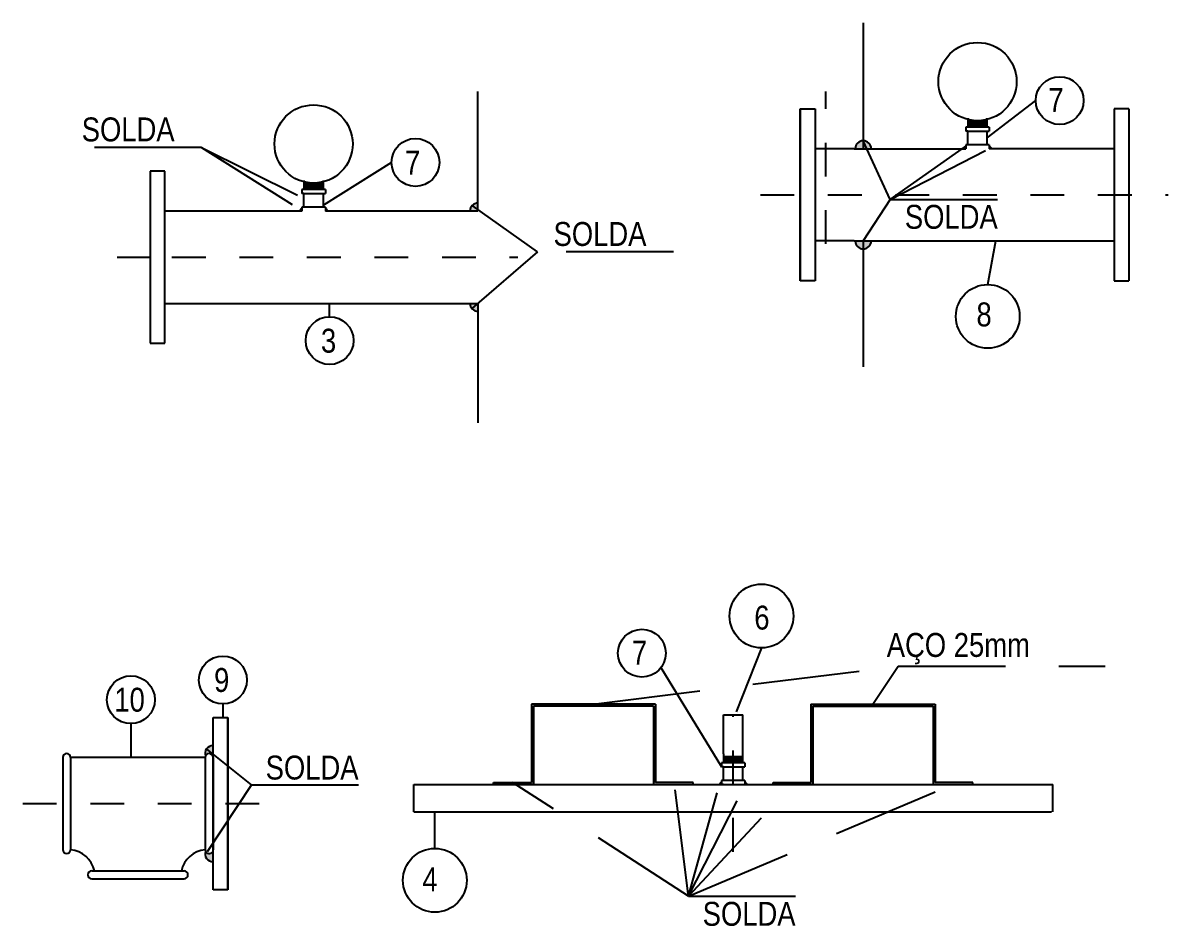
# Model space of a CAD drawing. Header units: metres. Extents: x -128.4 to -111.7, y -101.1 to -82.6.
# Drawn here: x -127.451 to -124.058, y -86.477 to -83.799 of the extents above; entities that cross this region are included whole.
import ezdxf

# ---------------------------------------------------------------- set-up
doc = ezdxf.new("R2010")
doc.units = ezdxf.units.M
doc.linetypes.add('DASHDOT', pattern=[1, 0.5, -0.25, 0, -0.25])
doc.linetypes.add('HIDDEN', pattern=[9.525, 6.35, -3.175])
for name, color, linetype in [('BAR-EIXOS', 8, 'DASHDOT'), ('BAR-PECAS', 7, 'Continuous'), ('NUMEROSPEÇAS', 6, 'Continuous'), ('TEXTOS', 1, 'HIDDEN')]:
    doc.layers.add(name, color=color, linetype=linetype)
doc.styles.get("Standard").update_dxf_attribs({"font": ''})
doc.styles.get('Standard').set_extended_font_data('HelmetCondensed')

msp = doc.modelspace()

# ---------------------------------------------------------------- hatches: boundary and pattern name
at = {"layer": 'BAR-PECAS', "ltscale": 0.05}
h = msp.add_hatch(color=256, dxfattribs=at)
h.paths.add_polyline_path([(-124.9617, -84.1724), (-124.9381, -84.1724, 0.414214), (-124.9617, -84.1488)])
h.paths.add_polyline_path([(-124.9853, -84.1724), (-124.9617, -84.1724), (-124.9617, -84.1488, 0.414214)])
h.paths.add_polyline_path([(-124.9617, -84.4696), (-124.9617, -84.446), (-124.9853, -84.446, 0.414214)])
h.paths.add_polyline_path([(-124.9617, -84.446), (-124.9617, -84.4696, 0.414214), (-124.9381, -84.446)])
h = msp.add_hatch(color=256, dxfattribs=at)
h.paths.add_polyline_path([(-124.6635, -84.1724), (-124.6577, -84.1724), (-124.6577, -84.1666, 0.414214)])
h.paths.add_polyline_path([(-124.5882, -84.1666), (-124.5882, -84.1724), (-124.5824, -84.1724, 0.414214)])
h = msp.add_hatch(color=256, dxfattribs=at)
h.paths.add_polyline_path([(-126.1268, -84.3572), (-126.1031, -84.3572), (-126.1031, -84.3336, 0.414214)])
h.paths.add_polyline_path([(-126.1031, -84.6308), (-126.1268, -84.6308, 0.414214), (-126.1031, -84.6544)])
h = msp.add_hatch(color=256, dxfattribs=at)
h.paths.add_polyline_path([(-126.6248, -84.3514, 0.414214), (-126.6306, -84.3572), (-126.6248, -84.3572)])
h.paths.add_polyline_path([(-126.5552, -84.3572), (-126.5494, -84.3572, 0.414214), (-126.5552, -84.3514)])
for points in [[(-125.9447, -85.8191), (-125.9447, -86.051), (-126.0569, -86.051), (-126.0569, -86.0569), (-125.9387, -86.0569), (-125.9387, -85.8251), (-125.5831, -85.8251), (-125.5831, -86.0569), (-125.465, -86.0569), (-125.465, -86.051), (-125.5772, -86.051), (-125.5772, -85.8191)], [(-125.1165, -85.8191), (-125.1165, -86.051), (-125.2287, -86.051), (-125.2287, -86.0569), (-125.1106, -86.0569), (-125.1106, -85.8251), (-124.7549, -85.8251), (-124.7549, -86.0569), (-124.6368, -86.0569), (-124.6368, -86.051), (-124.749, -86.051), (-124.749, -85.8191)]]:
    msp.add_hatch(color=256, dxfattribs=at).paths.add_polyline_path(points)
h = msp.add_hatch(color=256, dxfattribs=at)
h.paths.add_polyline_path([(-126.888, -85.9418, 0.511633), (-126.9104, -85.9729, -0.832186), (-126.888, -85.977)])
h.paths.add_polyline_path([(-126.9104, -86.2546, 0.514031), (-126.888, -86.2858), (-126.888, -86.2546, -0.681267)])
h = msp.add_hatch(color=256, dxfattribs=at)
h.paths.add_polyline_path([(-125.3816, -86.0511, 0.414214), (-125.3874, -86.0569), (-125.3816, -86.0569)])
h.paths.add_polyline_path([(-125.3121, -86.0511), (-125.3121, -86.0569), (-125.3063, -86.0569, 0.414214)])

# ---------------------------------------------------------------- linework, layer by layer
at = {"layer": 'BAR-EIXOS', "ltscale": 0.05}
for p, q in [((-125.0725, -84.4547), (-125.0725, -84.0033)), ((-125.0725, -84.4547), (-125.0725, -84.0033)), ((-125.2662, -84.3092), (-124.0584, -84.3092)), ((-125.2662, -84.3092), (-124.0584, -84.3092)), ((-127.1719, -84.494), (-127.0537, -84.494)), ((-127.1719, -84.494), (-127.0537, -84.494)), ((-127.0096, -84.494), (-125.985, -84.494)), ((-125.3468, -86.2562), (-125.3468, -85.8503)), ((-125.3468, -86.2562), (-125.3468, -86.0145)), ((-127.4513, -86.1138), (-126.7258, -86.1138))]:
    msp.add_line(p, q, dxfattribs=at)
at = {"layer": 'BAR-PECAS', "ltscale": 0.05}
for p, q in [((-124.9617, -83.7995), (-124.9617, -84.1724)), ((-126.1031, -84.3572), (-126.1031, -84.0028)), ((-125.1481, -84.0542), (-125.104, -84.0542)), ((-125.1481, -84.0542), (-125.104, -84.0542)), ((-125.1481, -84.0542), (-125.1481, -84.5642)), ((-125.1481, -84.5642), (-125.1481, -84.0542)), ((-125.1481, -84.5642), (-125.1481, -84.0542)), ((-125.1481, -84.0542), (-125.1481, -84.5642)), ((-125.104, -84.0542), (-125.104, -84.5642)), ((-125.104, -84.0542), (-125.104, -84.5642)), ((-124.1743, -84.0542), (-124.2184, -84.0542)), ((-124.1743, -84.0542), (-124.2184, -84.0542)), ((-124.2184, -84.0542), (-124.2184, -84.5642)), ((-124.2184, -84.0542), (-124.2184, -84.5642)), ((-124.1743, -84.0542), (-124.1743, -84.5642)), ((-124.6577, -84.1087), (-124.6577, -84.1202)), ((-124.6577, -84.1087), (-124.6577, -84.1202)), ((-124.6577, -84.1087), (-124.6577, -84.1202)), ((-124.6577, -84.1087), (-124.6577, -84.1202)), ((-124.5882, -84.1087), (-124.6577, -84.1087)), ((-124.5882, -84.1087), (-124.6577, -84.1087)), ((-124.5882, -84.1087), (-124.6577, -84.1087)), ((-124.5882, -84.1087), (-124.6577, -84.1087)), ((-124.6519, -84.0818), (-124.6519, -84.1087)), ((-124.6519, -84.0818), (-124.6519, -84.1087)), ((-124.6519, -84.0895), (-124.594, -84.0895)), ((-124.6519, -84.0895), (-124.594, -84.0895)), ((-124.594, -84.0913), (-124.6519, -84.0913)), ((-124.594, -84.0913), (-124.6519, -84.0913)), ((-124.594, -84.0947), (-124.6519, -84.0947)), ((-124.594, -84.0947), (-124.6519, -84.0947)), ((-124.594, -84.0982), (-124.6519, -84.0982)), ((-124.594, -84.0982), (-124.6519, -84.0982)), ((-124.594, -84.1017), (-124.6519, -84.1017)), ((-124.594, -84.1017), (-124.6519, -84.1017)), ((-124.594, -84.1052), (-124.6519, -84.1052)), ((-124.594, -84.1052), (-124.6519, -84.1052)), ((-124.594, -84.1087), (-124.594, -84.0818)), ((-124.594, -84.1087), (-124.594, -84.0818)), ((-124.5882, -84.1087), (-124.5882, -84.1202)), ((-124.5882, -84.1087), (-124.5882, -84.1202)), ((-124.5882, -84.1087), (-124.5882, -84.1202)), ((-124.5882, -84.1087), (-124.5882, -84.1202)), ((-124.6519, -84.1202), (-124.6577, -84.1202)), ((-124.6519, -84.1202), (-124.6577, -84.1202)), ((-124.6519, -84.1202), (-124.6577, -84.1202)), ((-124.6519, -84.1202), (-124.6577, -84.1202)), ((-124.6519, -84.1608), (-124.6519, -84.1202)), ((-124.6519, -84.1608), (-124.6519, -84.1202)), ((-124.6519, -84.1608), (-124.6519, -84.1202)), ((-124.6519, -84.1608), (-124.6519, -84.1202)), ((-124.6519, -84.1202), (-124.594, -84.1202)), ((-124.6519, -84.1202), (-124.594, -84.1202)), ((-124.6519, -84.1202), (-124.594, -84.1202)), ((-124.6519, -84.1202), (-124.594, -84.1202)), ((-124.594, -84.1608), (-124.594, -84.1202)), ((-124.594, -84.1608), (-124.594, -84.1202)), ((-124.594, -84.1202), (-124.5882, -84.1202)), ((-124.594, -84.1202), (-124.5882, -84.1202)), ((-124.594, -84.1202), (-124.5882, -84.1202)), ((-124.594, -84.1202), (-124.5882, -84.1202)), ((-124.594, -84.1608), (-124.594, -84.1202)), ((-124.594, -84.1608), (-124.594, -84.1202)), ((-124.9881, -84.1724), (-125.104, -84.1724)), ((-124.9881, -84.1724), (-125.104, -84.1724)), ((-124.9881, -84.1724), (-124.6577, -84.1724)), ((-124.9881, -84.1724), (-124.6577, -84.1724)), ((-124.6577, -84.1608), (-124.6577, -84.1724)), ((-124.6577, -84.1608), (-124.6577, -84.1724)), ((-124.5882, -84.1608), (-124.6577, -84.1608)), ((-124.5882, -84.1608), (-124.6577, -84.1608)), ((-124.5882, -84.1608), (-124.5882, -84.1724)), ((-124.5882, -84.1608), (-124.5882, -84.1724)), ((-124.2207, -84.1724), (-124.5882, -84.1724)), ((-124.2207, -84.1724), (-124.5882, -84.1724)), ((-127.0305, -84.2389), (-127.0746, -84.2389)), ((-127.0305, -84.2389), (-127.0746, -84.2389)), ((-127.0746, -84.2389), (-127.0746, -84.749)), ((-127.0746, -84.2389), (-127.0746, -84.749)), ((-127.0305, -84.749), (-127.0305, -84.2389)), ((-127.0305, -84.749), (-127.0305, -84.2389)), ((-126.619, -84.2665), (-126.619, -84.2934)), ((-126.619, -84.2665), (-126.619, -84.2934)), ((-126.619, -84.2743), (-126.561, -84.2743)), ((-126.619, -84.2743), (-126.561, -84.2743)), ((-126.561, -84.276), (-126.619, -84.276)), ((-126.561, -84.276), (-126.619, -84.276)), ((-126.561, -84.2934), (-126.561, -84.2665)), ((-126.561, -84.2934), (-126.561, -84.2665)), ((-127.0746, -84.3062), (-127.0746, -84.6818)), ((-127.0746, -84.3062), (-127.0746, -84.6818)), ((-126.6248, -84.2934), (-126.6248, -84.305)), ((-126.6248, -84.2934), (-126.6248, -84.305)), ((-126.6248, -84.2934), (-126.6248, -84.305)), ((-126.6248, -84.2934), (-126.6248, -84.305)), ((-126.6248, -84.2934), (-126.6248, -84.305)), ((-126.6248, -84.2934), (-126.6248, -84.305)), ((-126.5552, -84.2934), (-126.6248, -84.2934)), ((-126.5552, -84.2934), (-126.6248, -84.2934)), ((-126.5552, -84.2934), (-126.6248, -84.2934)), ((-126.5552, -84.2934), (-126.6248, -84.2934)), ((-126.5552, -84.2934), (-126.6248, -84.2934)), ((-126.5552, -84.2934), (-126.6248, -84.2934)), ((-126.619, -84.305), (-126.6248, -84.305)), ((-126.619, -84.305), (-126.6248, -84.305)), ((-126.619, -84.305), (-126.6248, -84.305)), ((-126.619, -84.305), (-126.6248, -84.305)), ((-126.619, -84.305), (-126.6248, -84.305)), ((-126.619, -84.305), (-126.6248, -84.305)), ((-126.561, -84.2795), (-126.619, -84.2795)), ((-126.561, -84.2795), (-126.619, -84.2795)), ((-126.561, -84.283), (-126.619, -84.283)), ((-126.561, -84.283), (-126.619, -84.283)), ((-126.561, -84.2865), (-126.619, -84.2865)), ((-126.561, -84.2865), (-126.619, -84.2865)), ((-126.561, -84.2899), (-126.619, -84.2899)), ((-126.561, -84.2899), (-126.619, -84.2899)), ((-126.561, -84.2899), (-126.619, -84.2899)), ((-126.561, -84.2899), (-126.619, -84.2899)), ((-126.619, -84.3456), (-126.619, -84.305)), ((-126.619, -84.3456), (-126.619, -84.305)), ((-126.619, -84.3456), (-126.619, -84.305)), ((-126.619, -84.3456), (-126.619, -84.305)), ((-126.619, -84.3456), (-126.619, -84.305)), ((-126.619, -84.3456), (-126.619, -84.305)), ((-126.619, -84.305), (-126.561, -84.305)), ((-126.619, -84.305), (-126.561, -84.305)), ((-126.619, -84.305), (-126.561, -84.305)), ((-126.619, -84.305), (-126.561, -84.305)), ((-126.619, -84.305), (-126.561, -84.305)), ((-126.619, -84.305), (-126.561, -84.305)), ((-126.561, -84.3456), (-126.561, -84.305)), ((-126.561, -84.3456), (-126.561, -84.305)), ((-126.561, -84.3456), (-126.561, -84.305)), ((-126.561, -84.305), (-126.5552, -84.305)), ((-126.561, -84.305), (-126.5552, -84.305)), ((-126.561, -84.305), (-126.5552, -84.305)), ((-126.561, -84.305), (-126.5552, -84.305)), ((-126.561, -84.305), (-126.5552, -84.305)), ((-126.561, -84.305), (-126.5552, -84.305)), ((-126.561, -84.3456), (-126.561, -84.305)), ((-126.561, -84.3456), (-126.561, -84.305)), ((-126.561, -84.3456), (-126.561, -84.305)), ((-126.5552, -84.2934), (-126.5552, -84.305)), ((-126.5552, -84.2934), (-126.5552, -84.305)), ((-126.5552, -84.2934), (-126.5552, -84.305)), ((-126.5552, -84.2934), (-126.5552, -84.305)), ((-126.5552, -84.2934), (-126.5552, -84.305)), ((-126.5552, -84.2934), (-126.5552, -84.305)), ((-126.6248, -84.3456), (-126.6248, -84.3572)), ((-126.6248, -84.3456), (-126.6248, -84.3572)), ((-126.5552, -84.3456), (-126.6248, -84.3456)), ((-126.5552, -84.3456), (-126.6248, -84.3456)), ((-126.5552, -84.3456), (-126.5552, -84.3572)), ((-126.5552, -84.3456), (-126.5552, -84.3572)), ((-127.0073, -84.3572), (-127.0305, -84.3572)), ((-127.0073, -84.3572), (-127.0305, -84.3572)), ((-126.6248, -84.3572), (-127.0073, -84.3572)), ((-126.6248, -84.3572), (-127.0073, -84.3572)), ((-126.1031, -84.3572), (-126.5552, -84.3572)), ((-126.1031, -84.3572), (-126.5552, -84.3572)), ((-124.9881, -84.446), (-125.104, -84.446)), ((-124.9881, -84.446), (-125.104, -84.446)), ((-124.9881, -84.446), (-124.2184, -84.446)), ((-124.9881, -84.446), (-124.2184, -84.446)), ((-124.9617, -84.446), (-124.9617, -84.8189)), ((-125.104, -84.5642), (-125.1481, -84.5642)), ((-125.104, -84.5642), (-125.1481, -84.5642)), ((-124.2184, -84.5642), (-124.1743, -84.5642)), ((-124.2184, -84.5642), (-124.1743, -84.5642)), ((-127.0305, -84.6308), (-126.1031, -84.6308)), ((-127.0305, -84.6308), (-126.1031, -84.6308)), ((-126.1031, -84.6308), (-126.1031, -84.9851)), ((-127.0746, -84.749), (-127.0305, -84.749)), ((-127.0746, -84.749), (-127.0305, -84.749)), ((-125.9447, -85.8191), (-125.9447, -86.051)), ((-125.5772, -85.8191), (-125.9447, -85.8191)), ((-125.9387, -85.8251), (-125.9387, -86.0569)), ((-125.5831, -85.8251), (-125.9387, -85.8251)), ((-125.5831, -85.8251), (-125.5831, -86.0569)), ((-125.5772, -85.8191), (-125.5772, -86.051)), ((-125.1165, -85.8191), (-125.1165, -86.051)), ((-125.1165, -85.8191), (-124.749, -85.8191)), ((-125.1106, -85.8251), (-125.1106, -86.0569)), ((-125.1106, -85.8251), (-124.7549, -85.8251)), ((-124.7549, -85.8251), (-124.7549, -86.0569)), ((-124.749, -85.8191), (-124.749, -86.051)), ((-126.888, -85.8588), (-126.8439, -85.8588)), ((-126.888, -85.8588), (-126.8439, -85.8588)), ((-126.888, -86.3689), (-126.888, -85.8588)), ((-126.888, -86.3689), (-126.888, -85.8588)), ((-126.8439, -85.8588), (-126.8439, -86.3689)), ((-126.8439, -86.3689), (-126.8439, -85.8588)), ((-126.8439, -86.3689), (-126.8439, -85.8588)), ((-126.8439, -85.8588), (-126.8439, -86.3689)), ((-125.3758, -85.8503), (-125.3179, -85.8503)), ((-125.3758, -85.8503), (-125.3179, -85.8503)), ((-125.3758, -85.9431), (-125.3758, -85.8503)), ((-125.3758, -85.9431), (-125.3758, -85.8503)), ((-125.3179, -85.9662), (-125.3179, -85.8503)), ((-125.3179, -85.9662), (-125.3179, -85.8503)), ((-125.3758, -85.9662), (-125.3758, -85.9431)), ((-125.3758, -85.9662), (-125.3758, -85.9431)), ((-125.3758, -85.9662), (-125.3758, -85.9931)), ((-125.3758, -85.9662), (-125.3758, -85.9931)), ((-125.3758, -85.974), (-125.3179, -85.974)), ((-125.3758, -85.974), (-125.3179, -85.974)), ((-125.3179, -85.9931), (-125.3179, -85.9662)), ((-125.3179, -85.9931), (-125.3179, -85.9662)), ((-127.3332, -85.9768), (-127.333, -86.2508)), ((-127.3332, -85.9768), (-127.333, -86.2508)), ((-127.3101, -85.9768), (-127.3099, -86.2508)), ((-127.3101, -85.9768), (-127.3099, -86.2508)), ((-126.9112, -85.977), (-127.3101, -85.977)), ((-126.9112, -85.9769), (-126.9112, -86.1138)), ((-126.9112, -85.9769), (-126.9112, -86.2509)), ((-126.888, -85.9769), (-126.888, -86.2509)), ((-126.888, -85.9769), (-126.888, -86.2509)), ((-125.3816, -85.9931), (-125.3816, -86.0047)), ((-125.3816, -85.9931), (-125.3816, -86.0047)), ((-125.3121, -85.9931), (-125.3816, -85.9931)), ((-125.3121, -85.9931), (-125.3816, -85.9931)), ((-125.3758, -86.0047), (-125.3816, -86.0047)), ((-125.3758, -86.0047), (-125.3816, -86.0047)), ((-125.3179, -85.9757), (-125.3758, -85.9757)), ((-125.3179, -85.9757), (-125.3758, -85.9757)), ((-125.3179, -85.9792), (-125.3758, -85.9792)), ((-125.3179, -85.9792), (-125.3758, -85.9792)), ((-125.3179, -85.9827), (-125.3758, -85.9827)), ((-125.3179, -85.9827), (-125.3758, -85.9827)), ((-125.3179, -85.9862), (-125.3758, -85.9862)), ((-125.3179, -85.9862), (-125.3758, -85.9862)), ((-125.3179, -85.9897), (-125.3758, -85.9897)), ((-125.3179, -85.9897), (-125.3758, -85.9897)), ((-125.3758, -86.0453), (-125.3758, -86.0047)), ((-125.3758, -86.0453), (-125.3758, -86.0047)), ((-125.3758, -86.0047), (-125.3179, -86.0047)), ((-125.3758, -86.0047), (-125.3179, -86.0047)), ((-125.3179, -86.0453), (-125.3179, -86.0047)), ((-125.3179, -86.0047), (-125.3121, -86.0047)), ((-125.3179, -86.0047), (-125.3121, -86.0047)), ((-125.3179, -86.0453), (-125.3179, -86.0047)), ((-125.3121, -85.9931), (-125.3121, -86.0047)), ((-125.3121, -85.9931), (-125.3121, -86.0047)), ((-126.2934, -86.138), (-126.2934, -86.0569)), ((-126.2934, -86.138), (-126.2934, -86.0569)), ((-126.2934, -86.0569), (-124.4003, -86.0569)), ((-126.0569, -86.0569), (-126.0569, -86.051)), ((-126.0569, -86.051), (-125.9447, -86.051)), ((-125.9387, -86.0569), (-126.0569, -86.0569)), ((-125.5831, -86.0569), (-125.465, -86.0569)), ((-125.465, -86.051), (-125.5772, -86.051)), ((-125.465, -86.0569), (-125.465, -86.051)), ((-125.3816, -86.0453), (-125.3816, -86.0569)), ((-125.3816, -86.0453), (-125.3816, -86.0569)), ((-125.3121, -86.0453), (-125.3816, -86.0453)), ((-125.3121, -86.0453), (-125.3816, -86.0453)), ((-125.3758, -86.0569), (-125.3816, -86.0569)), ((-125.3758, -86.0569), (-125.3816, -86.0569)), ((-125.3758, -86.0569), (-125.3179, -86.0569)), ((-125.3758, -86.0569), (-125.3179, -86.0569)), ((-125.3179, -86.0569), (-125.3121, -86.0569)), ((-125.3179, -86.0569), (-125.3121, -86.0569)), ((-125.3121, -86.0453), (-125.3121, -86.0569)), ((-125.3121, -86.0453), (-125.3121, -86.0569)), ((-125.2287, -86.0569), (-125.2287, -86.051)), ((-125.2287, -86.051), (-125.1165, -86.051)), ((-125.1106, -86.0569), (-125.2287, -86.0569)), ((-124.7549, -86.0569), (-124.6368, -86.0569)), ((-124.6368, -86.051), (-124.749, -86.051)), ((-124.6368, -86.0569), (-124.6368, -86.051)), ((-124.4003, -86.138), (-124.4003, -86.0569)), ((-126.2934, -86.138), (-124.4039, -86.138)), ((-126.9112, -86.2506), (-126.9112, -86.2509)), ((-127.2475, -86.3132), (-126.9735, -86.3132)), ((-127.2475, -86.3132), (-126.9735, -86.3132)), ((-127.2475, -86.3364), (-126.9735, -86.3364)), ((-127.2475, -86.3364), (-126.9735, -86.3364)), ((-126.8439, -86.3689), (-126.888, -86.3689)), ((-126.8439, -86.3689), (-126.888, -86.3689))]:
    msp.add_line(p, q, dxfattribs=at)
for centre in [(-124.623, -83.9736), (-124.623, -83.9736), (-126.59, -84.1584), (-126.59, -84.1584)]:
    msp.add_circle(centre, 0.1159, dxfattribs=at)
for centre, radius, start, end in [((-124.9617, -84.1724), 0.0236, 0, 180), ((-124.6577, -84.1724), 0.0058, 90, 180), ((-124.5882, -84.1724), 0.0058, 0, 90), ((-126.1031, -84.3572), 0.0236, 90, 180), ((-126.6248, -84.3572), 0.0058, 90, 180), ((-126.5552, -84.3572), 0.0058, 0, 90), ((-124.9617, -84.446), 0.0236, 180, 0), ((-126.1031, -84.6308), 0.0236, 180, 270), ((-127.3216, -85.977), 0.0116, 0.0392, 180.0392), ((-127.3216, -85.977), 0.0116, 0.0392, 180.0392), ((-126.888, -85.9655), 0.0236, 90, 198.3831), ((-126.8996, -85.977), 0.0116, 0, 180), ((-126.8996, -85.977), 0.0116, 0, 180), ((-125.3816, -86.0569), 0.0058, 90, 180), ((-125.3121, -86.0569), 0.0058, 0, 90), ((-127.3216, -86.2502), 0.0116, 179.9608, 359.9608), ((-127.3216, -86.2502), 0.0116, 179.9608, 359.9608), ((-127.3215, -86.2505), 0.0116, 359.3107, 0.0392), ((-127.3215, -86.2505), 0.0116, 359.3107, 0.0392), ((-127.3166, -86.3292), 0.0788, 11.792, 85.0803), ((-127.3166, -86.3292), 0.0788, 11.792, 85.0803), ((-126.9045, -86.3294), 0.0788, 94.8494, 168.208), ((-126.9045, -86.3294), 0.0788, 94.8494, 168.208), ((-126.888, -86.2622), 0.0236, 161.6169, 270), ((-126.8992, -86.2502), 0.012, 181.981, 338.4766), ((-127.2474, -86.3248), 0.0116, 90, 270), ((-127.2474, -86.3248), 0.0116, 90, 270), ((-126.9738, -86.3248), 0.0116, 270, 90), ((-126.9738, -86.3248), 0.0116, 270, 90)]:
    msp.add_arc(centre, radius, start, end, dxfattribs=at)
at = {"layer": 'NUMEROSPEÇAS', "ltscale": 0.05}
for p, q in [((-124.594, -84.1405), (-124.4505, -84.0299)), ((-126.3591, -84.2131), (-126.561, -84.3398)), ((-124.5927, -84.5751), (-124.569, -84.446)), ((-126.5426, -84.6704), (-126.5426, -84.6308)), ((-125.2631, -85.6521), (-125.338, -85.8421)), ((-125.5608, -85.7103), (-125.3816, -86.0047)), ((-126.8587, -85.8181), (-126.8587, -85.8588)), ((-127.1313, -85.8766), (-127.1313, -85.977)), ((-126.2308, -86.2465), (-126.2308, -86.138))]:
    msp.add_line(p, q, dxfattribs=at)
for centre, radius in [((-124.3796, -84.0299), 0.0709), ((-126.2882, -84.2131), 0.0709), ((-124.5927, -84.6696), 0.0945), ((-126.5426, -84.7413), 0.0709), ((-125.2631, -85.5576), 0.0945), ((-125.6175, -85.6678), 0.0709), ((-126.8587, -85.7473), 0.0709), ((-127.1313, -85.8057), 0.0709), ((-126.2308, -86.341), 0.0945)]:
    msp.add_circle(centre, radius, dxfattribs=at)
at = {"layer": 'TEXTOS', "ltscale": 0.05}
for p, q in [((-126.9218, -84.1684), (-127.3248, -84.1684)), ((-126.9218, -84.1684), (-126.6289, -84.3531)), ((-126.9218, -84.1684), (-126.5511, -84.3531)), ((-124.8814, -84.3233), (-124.9617, -84.1488)), ((-124.8814, -84.3233), (-124.6618, -84.1683)), ((-124.8814, -84.3233), (-124.5882, -84.1724)), ((-125.927, -84.4783), (-126.1198, -84.3405)), ((-124.8814, -84.3233), (-124.9617, -84.446)), ((-124.8814, -84.3233), (-124.4883, -84.3233)), ((-125.927, -84.4783), (-126.121, -84.6462)), ((-125.5239, -84.4783), (-125.927, -84.4783)), ((-125.7609, -85.8191), (-124.858, -85.7063)), ((-124.9328, -85.8191), (-124.858, -85.7063)), ((-124.858, -85.7063), (-124.2446, -85.7063)), ((-126.7745, -86.0576), (-126.9072, -85.9516)), ((-126.7745, -86.0576), (-126.9054, -86.2567)), ((-126.7745, -86.0576), (-126.4038, -86.0576)), ((-125.4797, -86.3879), (-126.0008, -86.051)), ((-125.4797, -86.3879), (-125.5211, -86.051)), ((-125.4797, -86.3879), (-125.3857, -86.0528)), ((-125.4797, -86.3879), (-125.308, -86.0528)), ((-125.4797, -86.3879), (-124.6959, -86.0569)), ((-125.4797, -86.3879), (-125.1697, -86.0569)), ((-125.4797, -86.3879), (-125.0391, -86.3879))]:
    msp.add_line(p, q, dxfattribs=at)

# ---------------------------------------------------------------- texts
at = {"layer": 'NUMEROSPEÇAS', "ltscale": 0.05, "width": 0.201266, "attachment_point": 1}
for s, insert, char_height in [('7', (-124.413, -83.9923), 0.0709), ('7', (-126.3192, -84.1782), 0.0709), ('8', (-124.6262, -84.6282), 0.0709), ('3', (-126.5682, -84.7061), 0.0709), ('6', (-125.2844, -85.5269), 0.0709), ('7', (-125.6469, -85.6309), 0.0709), ('9', (-126.8849, -85.7118), 0.0709), ('10', (-127.1804, -85.7703), 0.07087), ('4', (-126.2678, -86.303), 0.0709)]:
    msp.add_mtext(s, dxfattribs=dict(at, insert=insert, char_height=char_height))
at = {"layer": 'TEXTOS', "ltscale": 0.05}
msp.add_text('AÇO 25mm', height=0.07087, dxfattribs=at).set_placement((-124.8919, -85.6788))
at = {"layer": 'TEXTOS', "ltscale": 0.05, "char_height": 0.07087, "width": 0.198935, "attachment_point": 1}
for insert in [(-127.277, -84.0798), (-124.8383, -84.3389), (-125.8791, -84.3897), (-126.7321, -85.9714), (-125.4373, -86.4049)]:
    msp.add_mtext('SOLDA', dxfattribs=dict(at, insert=insert))

doc.saveas('drawing.dxf')
